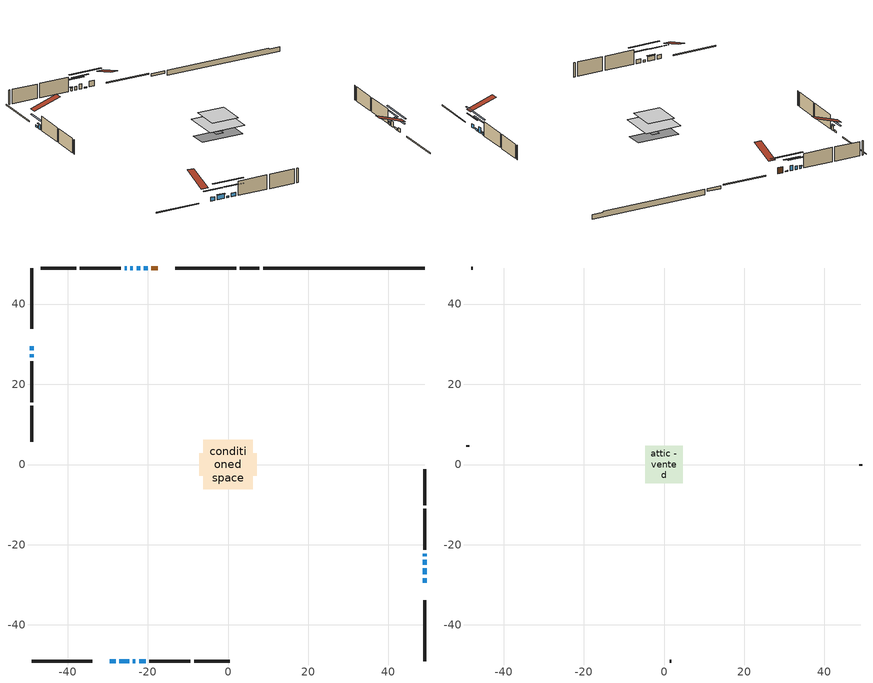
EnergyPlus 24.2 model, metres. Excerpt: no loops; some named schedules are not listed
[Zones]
conditioned space
 floor outside (Floor1 construction): -0.91,-0.91 -0.91,0.91 0.91,0.91 0.91,-0.91 z0.84
 floor adiabatic (Floor3 construction): -1.22,-1.22 -1.22,1.22 1.22,1.22 1.22,-1.22 z0.84
 floor adiabatic (AdiabaticFloorConstruction): -6.22,-6.22 -6.22,6.22 6.22,6.22 6.22,-6.22 z3.28
 floor foundation (Slab1 construction): -7.21,-2.85 -7.21,2.85 7.21,2.85 7.21,-2.85 z-0.99
 floor foundation (Slab2 construction): -1.22,-1.22 -1.22,1.22 1.22,1.22 1.22,-1.22 z-0.08
 wall outside (RimJoist1 construction): 2.02,48.99 -13.18,48.99 / -48.99,-48.99 -33.79,-48.99 / -48.99,48.99 -48.99,33.79 / 48.99,-48.99 48.99,-33.79 z0.84:1.14
 wall outside (AdiabaticWallConstruction 1): -17.45,48.99 -19.12,48.99 z0.84:2.87
 wall outside (AdiabaticWallConstruction): 48.99,-29.52 48.99,-28.35 z0.84:2.01; -29.52,-48.99 -27.99,-48.99 / -22.16,-48.99 -20.53,-48.99 z0.84:2.16; -27.06,-48.99 -24.62,-48.99 z0.84:2.36; 48.99,-27.42 48.99,-25.89 z0.84:1.4; -20.04,48.99 -21.01,48.99 z0.84:1.15; -23.7,-48.99 -23.08,-48.99 z0.84:1.45; 48.99,-24.96 48.99,-23.79 z0.84:2.72; 48.99,-22.87 48.99,-22.2 z0.84:1.66; -21.94,48.99 -22.78,48.99 z0.84:2.52; -48.99,29.52 -48.99,28.45 z0.84:1.5; -23.7,48.99 -24.32,48.99 z0.84:2.06; -25.24,48.99 -25.76,48.99 z0.84:1.76; -48.99,27.52 -48.99,26.7 z0.84:2.44
 wall outside (Wall1 construction): -26.68,48.99 -36.93,48.99 / -19.6,-48.99 -9.35,-48.99 / -48.99,25.78 -48.99,15.53 / 48.99,-21.28 48.99,-11.03 z0.84:5.72
 wall outside (Wall2 construction): -37.86,48.99 -46.74,48.99 / -8.42,-48.99 0.46,-48.99 / -48.99,14.6 -48.99,5.71 / 48.99,-10.1 48.99,-1.21 z0.84:5.72
 wall foundation (FoundationWall1 construction): 8.76,48.99,-0.99 8.76,48.99,0.84 44.97,48.99,0.84 44.97,48.99,0.46 48.99,48.99,0.46 48.99,48.99,-0.99
 wall foundation (FoundationWall2 construction): 7.83,48.99 2.95,48.99 z-0.08:0.83
 window (WindowConstruction): 48.99,-29.51 48.99,-28.35 z0.84:2.01
 window (WindowConstruction 9): -29.51,-48.99 -27.99,-48.99 z0.84:2.16
 window (WindowConstruction 10): -27.06,-48.99 -24.62,-48.99 z0.84:2.36
 window (WindowConstruction 11): 48.99,-27.42 48.99,-25.89 z0.84:1.4
 window (WindowConstruction 12): -20.04,48.99 -21.01,48.99 z0.84:1.14
 window (WindowConstruction 13): -23.69,-48.99 -23.08,-48.99 z0.84:1.45
 window (WindowConstruction 1): 48.99,-24.96 48.99,-23.8 z0.84:2.72
 window (WindowConstruction 2): 48.99,-22.87 48.99,-22.21 z0.84:1.65
 window (WindowConstruction 3): -21.94,48.99 -22.78,48.99 z0.84:2.52
 window (WindowConstruction 4): -48.99,29.51 -48.99,28.45 z0.84:1.5
 window (WindowConstruction 5): -23.71,48.99 -24.32,48.99 z0.84:2.06
 window (WindowConstruction 6): -25.24,48.99 -25.75,48.99 z0.84:1.75
 window (WindowConstruction 7): -48.99,27.52 -48.99,26.71 z0.84:2.44
 window (WindowConstruction 8): -22.16,-48.99 -20.53,-48.99 z0.84:2.16
 door (Door): -17.45,48.99 -19.11,48.99 z0.84:2.87
 ceiling adiabatic (AdiabaticFloorConstruction): 6.22,-6.22 6.22,6.22 -6.22,6.22 -6.22,-6.22 z3.28
attic - vented
 floor to conditioned space (Floor2 construction Reversed): -4.72,-4.72 -4.72,4.72 4.72,4.72 4.72,-4.72 z5.72
 wall outside (Wall5 construction): -47.67,48.99 -48.06,48.99 / 1.39,-48.99 1.78,-48.99 / -48.99,4.78 -48.99,4.39 / 48.99,-0.29 48.99,0.11 z0.84:5.72
 roof outside (Roof1 construction): -16.53,48.99,5.72 -16.53,39.81,8.78 -14.11,39.81,8.78 -14.11,48.99,5.72; -30.44,-48.99,5.72 -30.44,-39.81,8.78 -32.86,-39.81,8.78 -32.86,-48.99,5.72; -48.99,30.44,5.72 -39.81,30.44,8.78 -39.81,32.86,8.78 -48.99,32.86,5.72; 48.99,-30.44,5.72 39.81,-30.44,8.78 39.81,-32.86,8.78 48.99,-32.86,5.72
shading: 48.99,-25.71 48.99,-32.15 49.4,-32.15 49.4,-25.71 z4.65; -25.35,-48.99 -32.15,-48.99 -32.15,-49.4 -25.35,-49.4 z4.8; -24.42,-48.99 -27.26,-48.99 -27.26,-49.4 -24.42,-49.4 z2.57; 48.99,-20.66 48.99,-32.65 49.4,-32.65 49.4,-20.66 z6.63; -26.24,48.99 -14.81,48.99 -14.81,49.4 -26.24,49.4 z6.38; -17.85,-48.99 -28.92,-48.99 -28.92,-49.4 -17.85,-49.4 z6.68; 48.99,-21.16 48.99,-27.6 49.4,-27.6 49.4,-21.16 z5.36; 48.99,-22 48.99,-23.07 49.4,-23.07 49.4,-22 z1.85; -25.42,48.99 -19.3,48.99 -19.3,49.4 -25.42,49.4 z5.16; -48.99,25.81 -48.99,32.15 -49.4,32.15 -49.4,25.81 z4.14; -26.95,48.99 -21.07,48.99 -21.07,49.4 -26.95,49.4 z4.7; -25.95,48.99 -25.04,48.99 -25.04,49.4 -25.95,49.4 z1.96; -48.99,26.5 -48.99,27.72 -49.4,27.72 -49.4,26.5 z2.64; -17.89,-48.99 -24.79,-48.99 -24.79,-49.4 -17.89,-49.4 z4.8
[Building]
Building 1: Terrain=Suburbs
[Site:Location]
Ottawa Intl AP_ON: Latitude {deg}=45.32; Longitude {deg}=-75.67; Time Zone {hr}=-5; Elevation {m}=115; Keep Site Location Information=Yes
[Site:GroundTemperature:Shallow]
1.18808, -1.19398, -1.38475, -0.254337, 4.28362, 8.80044, 12.7163, 15.1969, 15.4076, 13.3901, 9.57408, 5.19582
[Site:WaterMainsTemperature]
Calculation Method=Schedule; Temperature Schedule=mains temperature schedule
[Material] Roughness=Rough; Thermal Absorptance=0.9
Name | Thickness {m} | Conductivity {W/m-K} | Density {kg/m3} | Specific Heat {J/kg-K} | Solar Absorptance | Visible Absorptance
asphalt or fiberglass shingles | 0.00635 | 0.162714 | 1121.4 | 1465.45 | 0.4 | 0.4
ceiling stud and cavity | 0.1397 | 0.117363 | 65.682 | 1177.47 | 0.7 | 0.7
concrete 4.0 in. | 0.1016 | 1.803125 | 2242.8 | 837.4 | 0.7 | 0.7
concrete 8.0 in. | 0.2032 | 1.803125 | 2242.8 | 837.4 | 0.7 | 0.7
door material | 0.04445 | 0.053851 | 512.64 | 1214.23 | 0.7 | 0.7
exterior vertical ins | 0.00198913 | 0.029427 | 32.04 | 1214.23 | 0.7 | 0.7
exterior vertical ins 1 | 0.0381886 | 0.029427 | 32.04 | 1214.23 | 0.7 | 0.7
floor covering | 0.0127 | 0.0433444 | 54.468 | 1339.84 | 0.6 | 0.6
floor covering 1 | 0.0127 | 9.015625 | 54.468 | 1339.84 | 0.6 | 0.6
floor rigid ins; wall rigid ins | 0.512978 | 0.029427 | 32.04 | 1214.23 | 0.7 | 0.7
floor stud and cavity | 0.1397 | 0.0997709 | 92.3553 | 1139.71 | 0.7 | 0.7
floor stud and cavity 1 | 0.0889 | 0.62952 | 50.32683 | 1063.81 | 0.7 | 0.7
floor stud and cavity 2 | 0.1397 | 1.75129 | 37.0049 | 1207.88 | 0.7 | 0.7
furniture material conditioned space 1 | 0.1524 | 0.115458 | 640.8 | 1214.23 | 0.6 | 0.6
gypsum board | 0.0127 | 0.160291 | 801 | 837.4 | 0.6 | 0.6
gypsum board 1 | 0.0127 | 0.160291 | 801 | 837.4 | 0.7 | 0.7
osb sheathing 0.5 in. | 0.0127 | 0.115458 | 512.64 | 1214.23 | 0.7 | 0.7
osb sheathing 0.75 in. | 0.01905 | 0.115458 | 512.64 | 1214.23 | 0.7 | 0.7
rim joist stud and cavity | 0.0508 | 0.177588 | 50.32683 | 1063.81 | 0.6 | 0.6
wall stud and cavity | 0.1397 | 0.114651 | 139.0536 | 1170.24 | 0.7 | 0.7
wall stud and cavity 1 | 0.1397 | 0.115318 | 139.0536 | 1170.24 | 0.7 | 0.7
wall stud and cavity 2 | 0.0889 | 6.9971 | 50.32683 | 1063.81 | 0.6 | 0.6
wall stud and cavity 3 | 0.0889 | 0.380278 | 52.3479 | 1209.89 | 0.7 | 0.7
wall stud and cavity 4 | 0.0889 | 0.391764 | 83.0341 | 1211.67 | 0.7 | 0.7
wood siding | 0.0254 | 0.102417 | 544.68 | 1172.36 | 0.4 | 0.4
wood siding 1 | 0.00254 | 0.102417 | 544.68 | 1172.36 | 0.4 | 0.4
wood siding 2; wood siding 3; wood siding 4 | 0.0254 | 0.102417 | 544.68 | 1172.36 | 0.7 | 0.7
[WindowMaterial:SimpleGlazingSystem]
Name | U-Factor {W/m2-K} | Solar Heat Gain Coefficient
WindowMaterial | 2.92474 | 0.66
WindowMaterial 1 | 2.906 | 0.68
WindowMaterial 10 | 2.91111 | 0.68
WindowMaterial 11 | 2.99458 | 0.59
WindowMaterial 12 | 3.063281 | 0.52
WindowMaterial 13 | 3.00026 | 0.58
WindowMaterial 2 | 2.97754 | 0.61
WindowMaterial 3 | 2.93098 | 0.66
WindowMaterial 4 | 2.96562 | 0.62
WindowMaterial 5 | 2.96789 | 0.62
WindowMaterial 6 | 2.99571 | 0.59
WindowMaterial 7 | 2.93382 | 0.65
WindowMaterial 8 | 2.941204 | 0.65
WindowMaterial 9 | 2.907136 | 0.68
[Construction]
AdiabaticFloorConstruction: floor stud and cavity 2, floor rigid ins, osb sheathing 0.75 in., floor covering
AdiabaticWallConstruction: wood siding 3, wall rigid ins, wall stud and cavity 3, gypsum board
AdiabaticWallConstruction 1: wood siding 4, wall rigid ins, wall stud and cavity 3, gypsum board
Door: door material
Floor1 construction: floor stud and cavity, osb sheathing 0.75 in., floor covering
Floor2 construction Reversed: gypsum board, ceiling stud and cavity
Floor3 construction: floor stud and cavity 1, floor covering 1
FoundationWall1 construction; FoundationWall2 construction: concrete 8.0 in., gypsum board 1
furniture construction conditioned space 1: furniture material conditioned space 1
PartitionWallConstruction: gypsum board, wall stud and cavity 4, gypsum board
RimJoist1 construction: wood siding 2, rim joist stud and cavity
Roof1 construction: asphalt or fiberglass shingles
Slab1 construction; Slab2 construction: concrete 4.0 in.
Wall1 construction: wood siding, osb sheathing 0.5 in., wall stud and cavity, gypsum board
Wall2 construction: wood siding, osb sheathing 0.5 in., wall stud and cavity 1, gypsum board
Wall5 construction: wood siding 1, wall stud and cavity 2
WindowConstruction: WindowMaterial
WindowConstruction 1: WindowMaterial 1
WindowConstruction 10: WindowMaterial 10
WindowConstruction 11: WindowMaterial 11
WindowConstruction 12: WindowMaterial 12
WindowConstruction 13: WindowMaterial 13
WindowConstruction 2: WindowMaterial 2
WindowConstruction 3: WindowMaterial 3
WindowConstruction 4: WindowMaterial 4
WindowConstruction 5: WindowMaterial 5
WindowConstruction 6: WindowMaterial 6
WindowConstruction 7: WindowMaterial 7
WindowConstruction 8: WindowMaterial 8
WindowConstruction 9: WindowMaterial 9
[Zone] Multiplier=1; Part of Total Floor Area=Yes
Name | Volume {m3}
attic - vented | 44.2074
conditioned space | 576.1
[Space]
Name | Zone | Volume {m3}
attic - vented 1 | attic - vented | 44.2074
conditioned space 1 | conditioned space | 576.1
[ZoneInfiltration:EffectiveLeakageArea]
infil attic - vented 1: Zone or Space=attic - vented 1; Schedule=Always On Discrete; Effective Air Leakage Area {cm2}=3744.84; Stack Coefficient=0.000552041; Wind Coefficient=1.58747e-05
[ZoneMixing]
whole house fan mix: Zone or Space=attic - vented; Schedule=Always On Continuous; Design Flow Rate Calculation Method=Flow/Zone; Design Flow Rate {m3/s}=0; Source Zone or Space=conditioned space
[SurfaceProperty:ExposedFoundationPerimeter] Exposed Perimeter Calculation Method=TotalExposedPerimeter
Name | Total Exposed Perimeter {m}
Slab1 | 40.234
Slab2 | 4.87701
[InternalMass] Zone or ZoneList=conditioned space; Space or SpaceList=conditioned space 1
Name | Construction | Surface Area {m2}
furniture mass conditioned space 1 | furniture construction conditioned space 1 | 100.943
partition wall mass | PartitionWallConstruction | 246.409
[Lights]
interior lighting: Zone or ZoneList or Space or SpaceList=conditioned space 1; Schedule=interior lighting schedule; Design Level Calculation Method=LightingLevel; Lighting Level {W}=343.2; Return Air Fraction=0; Fraction Radiant=0.6; Fraction Visible=0.2; Fraction Replaceable=1
[People]
occupants: Zone or ZoneList or Space or SpaceList=conditioned space 1; Number of People Schedule=occupants schedule; Number of People Calculation Method=People; Number of People=3; Fraction Radiant=0.314171; Sensible Heat Fraction=0.56303; Activity Level Schedule=occupants activity schedule; Carbon Dioxide Generation Rate {m3/s-W}=0; Enable ASHRAE 55 Comfort Warnings=No; Mean Radiant Temperature Calculation Type=EnclosureAveraged
[ElectricEquipment] Zone or ZoneList or Space or SpaceList=conditioned space 1; Design Level Calculation Method=EquipmentLevel
Name | Schedule | Design Level {W} | Fraction Latent | Fraction Radiant | Fraction Lost
clothes dryer | clothes dryer schedule | 140.772 | 0.015 | 0.081 | 0.85
clothes washer | clothes washer schedule | 32.1985 | 0.03 | 0.162 | 0.7
cooking range | cooking range schedule | 215.147 | 0.08 | 0.432 | 0.2
dishwasher | dishwasher schedule | 66.8632 | 0.3 | 0.18 | 0.4
fridge | fridge schedule | 72.9452 | 0 | 0.6 | 0
mech vent house fan | mech vent house fan schedule | 0.95 | 0 | 0 | 1
mech vent house fan cfis | mech vent house fan cfis schedule | 0 | 0 | 0 | 0
misc plug loads | misc plug loads schedule | 494.7 | 0.045 | 0.513 | 0.1
whole house fan | Always On Discrete | 0 | 0 | 0 | 1
[OtherEquipment] Zone or ZoneList or Space or SpaceList=conditioned space 1; Design Level Calculation Method=EquipmentLevel
Name | Fuel Type | Schedule | Design Level {W} | Fraction Latent | Fraction Radiant | Fraction Lost
clothes dryer 1 | Electricity | clothes dryer schedule | 0 | 0.015 | 0.081 | 0.85
cooking range 1 | Electricity | cooking range schedule | 0 | 0.08 | 0.432 | 0.2
general water use latent | None | general water use schedule | 62.594 | 1 | 0 | 0
general water use sensible | None | general water use schedule | -61.6891 | 0 | 0.6 | 0
mech vent house fan latent load | None | Always On Discrete | 0 | 1 | 0 | 0
mech vent house fan sensible load | None | Always On Discrete | 0 | 0 | 0 | 0
water heater energy adjustment1 | NaturalGas | Always On Discrete | 0.01 | 0 | 0 | 1
[ZoneInfiltration:DesignFlowRate] Zone or ZoneList or Space or SpaceList=conditioned space 1; Schedule=Always On Discrete; Design Flow Rate Calculation Method=Flow/Zone; Design Flow Rate {m3/s}=0
infil flow; natural vent flow; whole house fan flow
[Foundation:Kiva] Initial Indoor Air Temperature {C}=18; Wall Depth Below Slab {m}=0.2032; Custom Block X Position 1 {m}=0.2159; Custom Block Z Position 1 {m}=0
Name | Wall Height Above Grade {m} | Custom Block Material Name 1 | Custom Block Depth 1 {m}
Foundation Kiva 1 | 0.839998 | exterior vertical ins | 1.82999
Foundation Kiva 2 | 0.830001 | exterior vertical ins 1 | 0.910011
[Foundation:Kiva:Settings]
Soil Conductivity {W/m-K}=0.849921; Soil Density {kg/m3}=1842.3; Soil Specific Heat {J/kg-K}=418.7; Ground Solar Absorptivity=0.9; Ground Thermal Absorptivity=0.9; Ground Surface Roughness {m}=0.03; Far-Field Width {m}=40; Deep-Ground Boundary Condition=ZeroFlux; Deep-Ground Depth {m}=40; Minimum Cell Dimension {m}=0.2; Maximum Cell Growth Coefficient=3; Simulation Timestep=Timestep
[Exterior:Lights]
exterior lighting: Schedule=exterior lighting schedule; Design Level {W}=75.6
[Schedule:Constant]
Name | Hourly Value
Always On Continuous; mech vent house fan schedule; mech vent house fan cfis schedule; Always On Discrete | 1
occupants activity schedule | 117.228
fridge schedule | 0
[Schedule:Week:Daily]
interior lighting schedule Week Rule - Jan1-Jan27: interior lighting schedule day, interior lighting schedule day, interior lighting schedule day, interior lighting schedule day, interior lighting schedule day, interior lighting schedule day, interior lighting schedule day, interior lighting schedule default day, interior lighting schedule default day, interior lighting schedule default day, interior lighting schedule default day, interior lighting schedule default day
interior lighting schedule Week Rule - Jan28-Feb3: interior lighting schedule day, interior lighting schedule day, interior lighting schedule day, interior lighting schedule day, interior lighting schedule day 1, interior lighting schedule day 1, interior lighting schedule day 1, interior lighting schedule default day, interior lighting schedule default day, interior lighting schedule default day, interior lighting schedule default day, interior lighting schedule default day
interior lighting schedule Week Rule - Feb4-Feb24: interior lighting schedule day 1, interior lighting schedule day 1, interior lighting schedule day 1, interior lighting schedule day 1, interior lighting schedule day 1, interior lighting schedule day 1, interior lighting schedule day 1, interior lighting schedule default day, interior lighting schedule default day, interior lighting schedule default day, interior lighting schedule default day, interior lighting schedule default day
interior lighting schedule Week Rule - Feb25-Mar3: interior lighting schedule day 1, interior lighting schedule day 1, interior lighting schedule day 1, interior lighting schedule day 1, interior lighting schedule day 2, interior lighting schedule day 2, interior lighting schedule day 2, interior lighting schedule default day, interior lighting schedule default day, interior lighting schedule default day, interior lighting schedule default day, interior lighting schedule default day
interior lighting schedule Week Rule - Mar4-Mar31: interior lighting schedule day 2, interior lighting schedule day 2, interior lighting schedule day 2, interior lighting schedule day 2, interior lighting schedule day 2, interior lighting schedule day 2, interior lighting schedule day 2, interior lighting schedule default day, interior lighting schedule default day, interior lighting schedule default day, interior lighting schedule default day, interior lighting schedule default day
interior lighting schedule Week Rule - Apr1-Apr28: interior lighting schedule day 3, interior lighting schedule day 3, interior lighting schedule day 3, interior lighting schedule day 3, interior lighting schedule day 3, interior lighting schedule day 3, interior lighting schedule day 3, interior lighting schedule default day, interior lighting schedule default day, interior lighting schedule default day, interior lighting schedule default day, interior lighting schedule default day
interior lighting schedule Week Rule - Apr29-May5: interior lighting schedule day 3, interior lighting schedule day 3, interior lighting schedule day 4, interior lighting schedule day 4, interior lighting schedule day 4, interior lighting schedule day 4, interior lighting schedule day 4, interior lighting schedule default day, interior lighting schedule default day, interior lighting schedule default day, interior lighting schedule default day, interior lighting schedule default day
interior lighting schedule Week Rule - May6-May26: interior lighting schedule day 4, interior lighting schedule day 4, interior lighting schedule day 4, interior lighting schedule day 4, interior lighting schedule day 4, interior lighting schedule day 4, interior lighting schedule day 4, interior lighting schedule default day, interior lighting schedule default day, interior lighting schedule default day, interior lighting schedule default day, interior lighting schedule default day
interior lighting schedule Week Rule - May27-Jun2: interior lighting schedule day 4, interior lighting schedule day 4, interior lighting schedule day 4, interior lighting schedule day 4, interior lighting schedule day 4, interior lighting schedule day 5, interior lighting schedule day 5, interior lighting schedule default day, interior lighting schedule default day, interior lighting schedule default day, interior lighting schedule default day, interior lighting schedule default day
interior lighting schedule Week Rule - Jun3-Jun30: interior lighting schedule day 5, interior lighting schedule day 5, interior lighting schedule day 5, interior lighting schedule day 5, interior lighting schedule day 5, interior lighting schedule day 5, interior lighting schedule day 5, interior lighting schedule default day, interior lighting schedule default day, interior lighting schedule default day, interior lighting schedule default day, interior lighting schedule default day
interior lighting schedule Week Rule - Jul1-Jul28: interior lighting schedule day 6, interior lighting schedule day 6, interior lighting schedule day 6, interior lighting schedule day 6, interior lighting schedule day 6, interior lighting schedule day 6, interior lighting schedule day 6, interior lighting schedule default day, interior lighting schedule default day, interior lighting schedule default day, interior lighting schedule default day, interior lighting schedule default day
interior lighting schedule Week Rule - Jul29-Aug4: interior lighting schedule day 6, interior lighting schedule day 6, interior lighting schedule day 6, interior lighting schedule day 7, interior lighting schedule day 7, interior lighting schedule day 7, interior lighting schedule day 7, interior lighting schedule default day, interior lighting schedule default day, interior lighting schedule default day, interior lighting schedule default day, interior lighting schedule default day
interior lighting schedule Week Rule - Aug5-Aug25: interior lighting schedule day 7, interior lighting schedule day 7, interior lighting schedule day 7, interior lighting schedule day 7, interior lighting schedule day 7, interior lighting schedule day 7, interior lighting schedule day 7, interior lighting schedule default day, interior lighting schedule default day, interior lighting schedule default day, interior lighting schedule default day, interior lighting schedule default day
interior lighting schedule Week Rule - Aug26-Sep1: interior lighting schedule day 7, interior lighting schedule day 7, interior lighting schedule day 7, interior lighting schedule day 7, interior lighting schedule day 7, interior lighting schedule day 7, interior lighting schedule day 8, interior lighting schedule default day, interior lighting schedule default day, interior lighting schedule default day, interior lighting schedule default day, interior lighting schedule default day
interior lighting schedule Week Rule - Sep2-Sep29: interior lighting schedule day 8, interior lighting schedule day 8, interior lighting schedule day 8, interior lighting schedule day 8, interior lighting schedule day 8, interior lighting schedule day 8, interior lighting schedule day 8, interior lighting schedule default day, interior lighting schedule default day, interior lighting schedule default day, interior lighting schedule default day, interior lighting schedule default day
interior lighting schedule Week Rule - Sep30-Oct6: interior lighting schedule day 8, interior lighting schedule day 9, interior lighting schedule day 9, interior lighting schedule day 9, interior lighting schedule day 9, interior lighting schedule day 9, interior lighting schedule day 9, interior lighting schedule default day, interior lighting schedule default day, interior lighting schedule default day, interior lighting schedule default day, interior lighting schedule default day
interior lighting schedule Week Rule - Oct7-Oct27: interior lighting schedule day 9, interior lighting schedule day 9, interior lighting schedule day 9, interior lighting schedule day 9, interior lighting schedule day 9, interior lighting schedule day 9, interior lighting schedule day 9, interior lighting schedule default day, interior lighting schedule default day, interior lighting schedule default day, interior lighting schedule default day, interior lighting schedule default day
interior lighting schedule Week Rule - Oct28-Nov3: interior lighting schedule day 9, interior lighting schedule day 9, interior lighting schedule day 9, interior lighting schedule day 9, interior lighting schedule day 10, interior lighting schedule day 10, interior lighting schedule day 10, interior lighting schedule default day, interior lighting schedule default day, interior lighting schedule default day, interior lighting schedule default day, interior lighting schedule default day
interior lighting schedule Week Rule - Nov4-Nov24: interior lighting schedule day 10, interior lighting schedule day 10, interior lighting schedule day 10, interior lighting schedule day 10, interior lighting schedule day 10, interior lighting schedule day 10, interior lighting schedule day 10, interior lighting schedule default day, interior lighting schedule default day, interior lighting schedule default day, interior lighting schedule default day, interior lighting schedule default day
interior lighting schedule Week Rule - Nov25-Dec1: interior lighting schedule day 10, interior lighting schedule day 10, interior lighting schedule day 10, interior lighting schedule day 10, interior lighting schedule day 10, interior lighting schedule day 10, interior lighting schedule day 11, interior lighting schedule default day, interior lighting schedule default day, interior lighting schedule default day, interior lighting schedule default day, interior lighting schedule default day
interior lighting schedule Week Rule - Dec2-Dec31: interior lighting schedule day 11, interior lighting schedule day 11, interior lighting schedule day 11, interior lighting schedule day 11, interior lighting schedule day 11, interior lighting schedule day 11, interior lighting schedule day 11, interior lighting schedule default day, interior lighting schedule default day, interior lighting schedule default day, interior lighting schedule default day, interior lighting schedule default day
occupants schedule Week Rule - Jan1-Dec31: occupants schedule day, occupants schedule day, occupants schedule day, occupants schedule day, occupants schedule day, occupants schedule day, occupants schedule day, occupants schedule default day, occupants schedule default day, occupants schedule default day, occupants schedule default day, occupants schedule default day
clothes dryer schedule Week Rule - Jan1-Dec31: clothes dryer schedule day, clothes dryer schedule day, clothes dryer schedule day, clothes dryer schedule day, clothes dryer schedule day, clothes dryer schedule day, clothes dryer schedule day, clothes dryer schedule default day, clothes dryer schedule default day, clothes dryer schedule default day, clothes dryer schedule default day, clothes dryer schedule default day
clothes washer schedule Week Rule - Jan1-Dec31: clothes washer schedule day, clothes washer schedule day, clothes washer schedule day, clothes washer schedule day, clothes washer schedule day, clothes washer schedule day, clothes washer schedule day, clothes washer schedule default day, clothes washer schedule default day, clothes washer schedule default day, clothes washer schedule default day, clothes washer schedule default day
cooking range schedule Week Rule - Jan1-Dec31: cooking range schedule day, cooking range schedule day, cooking range schedule day, cooking range schedule day, cooking range schedule day, cooking range schedule day, cooking range schedule day, cooking range schedule default day, cooking range schedule default day, cooking range schedule default day, cooking range schedule default day, cooking range schedule default day
dishwasher schedule Week Rule - Jan1-Dec31: dishwasher schedule day, dishwasher schedule day, dishwasher schedule day, dishwasher schedule day, dishwasher schedule day, dishwasher schedule day, dishwasher schedule day, dishwasher schedule default day, dishwasher schedule default day, dishwasher schedule default day, dishwasher schedule default day, dishwasher schedule default day
misc plug loads schedule Week Rule - Jan1-Dec31: misc plug loads schedule day, misc plug loads schedule day, misc plug loads schedule day, misc plug loads schedule day, misc plug loads schedule day, misc plug loads schedule day, misc plug loads schedule day, misc plug loads schedule default day, misc plug loads schedule default day, misc plug loads schedule default day, misc plug loads schedule default day, misc plug loads schedule default day
general water use schedule Week Rule - Jan1-Dec31: general water use schedule day, general water use schedule day, general water use schedule day, general water use schedule day, general water use schedule day, general water use schedule day, general water use schedule day, general water use schedule default day, general water use schedule default day, general water use schedule default day, general water use schedule default day, general water use schedule default day
exterior lighting schedule Week Rule - Jan1-Jan27: exterior lighting schedule day, exterior lighting schedule day, exterior lighting schedule day, exterior lighting schedule day, exterior lighting schedule day, exterior lighting schedule day, exterior lighting schedule day, exterior lighting schedule default day, exterior lighting schedule default day, exterior lighting schedule default day, exterior lighting schedule default day, exterior lighting schedule default day
exterior lighting schedule Week Rule - Jan28-Feb3: exterior lighting schedule day, exterior lighting schedule day, exterior lighting schedule day, exterior lighting schedule day, exterior lighting schedule day 1, exterior lighting schedule day 1, exterior lighting schedule day 1, exterior lighting schedule default day, exterior lighting schedule default day, exterior lighting schedule default day, exterior lighting schedule default day, exterior lighting schedule default day
exterior lighting schedule Week Rule - Feb4-Feb24: exterior lighting schedule day 1, exterior lighting schedule day 1, exterior lighting schedule day 1, exterior lighting schedule day 1, exterior lighting schedule day 1, exterior lighting schedule day 1, exterior lighting schedule day 1, exterior lighting schedule default day, exterior lighting schedule default day, exterior lighting schedule default day, exterior lighting schedule default day, exterior lighting schedule default day
exterior lighting schedule Week Rule - Feb25-Mar3: exterior lighting schedule day 1, exterior lighting schedule day 1, exterior lighting schedule day 1, exterior lighting schedule day 1, exterior lighting schedule day 2, exterior lighting schedule day 2, exterior lighting schedule day 2, exterior lighting schedule default day, exterior lighting schedule default day, exterior lighting schedule default day, exterior lighting schedule default day, exterior lighting schedule default day
exterior lighting schedule Week Rule - Mar4-Mar31: exterior lighting schedule day 2, exterior lighting schedule day 2, exterior lighting schedule day 2, exterior lighting schedule day 2, exterior lighting schedule day 2, exterior lighting schedule day 2, exterior lighting schedule day 2, exterior lighting schedule default day, exterior lighting schedule default day, exterior lighting schedule default day, exterior lighting schedule default day, exterior lighting schedule default day
exterior lighting schedule Week Rule - Apr1-Apr28: exterior lighting schedule day 3, exterior lighting schedule day 3, exterior lighting schedule day 3, exterior lighting schedule day 3, exterior lighting schedule day 3, exterior lighting schedule day 3, exterior lighting schedule day 3, exterior lighting schedule default day, exterior lighting schedule default day, exterior lighting schedule default day, exterior lighting schedule default day, exterior lighting schedule default day
exterior lighting schedule Week Rule - Apr29-May5: exterior lighting schedule day 3, exterior lighting schedule day 3, exterior lighting schedule day 4, exterior lighting schedule day 4, exterior lighting schedule day 4, exterior lighting schedule day 4, exterior lighting schedule day 4, exterior lighting schedule default day, exterior lighting schedule default day, exterior lighting schedule default day, exterior lighting schedule default day, exterior lighting schedule default day
exterior lighting schedule Week Rule - May6-May26: exterior lighting schedule day 4, exterior lighting schedule day 4, exterior lighting schedule day 4, exterior lighting schedule day 4, exterior lighting schedule day 4, exterior lighting schedule day 4, exterior lighting schedule day 4, exterior lighting schedule default day, exterior lighting schedule default day, exterior lighting schedule default day, exterior lighting schedule default day, exterior lighting schedule default day
exterior lighting schedule Week Rule - May27-Jun2: exterior lighting schedule day 4, exterior lighting schedule day 4, exterior lighting schedule day 4, exterior lighting schedule day 4, exterior lighting schedule day 4, exterior lighting schedule day 5, exterior lighting schedule day 5, exterior lighting schedule default day, exterior lighting schedule default day, exterior lighting schedule default day, exterior lighting schedule default day, exterior lighting schedule default day
exterior lighting schedule Week Rule - Jun3-Jun30: exterior lighting schedule day 5, exterior lighting schedule day 5, exterior lighting schedule day 5, exterior lighting schedule day 5, exterior lighting schedule day 5, exterior lighting schedule day 5, exterior lighting schedule day 5, exterior lighting schedule default day, exterior lighting schedule default day, exterior lighting schedule default day, exterior lighting schedule default day, exterior lighting schedule default day
exterior lighting schedule Week Rule - Jul1-Jul28: exterior lighting schedule day 6, exterior lighting schedule day 6, exterior lighting schedule day 6, exterior lighting schedule day 6, exterior lighting schedule day 6, exterior lighting schedule day 6, exterior lighting schedule day 6, exterior lighting schedule default day, exterior lighting schedule default day, exterior lighting schedule default day, exterior lighting schedule default day, exterior lighting schedule default day
exterior lighting schedule Week Rule - Jul29-Aug4: exterior lighting schedule day 6, exterior lighting schedule day 6, exterior lighting schedule day 6, exterior lighting schedule day 7, exterior lighting schedule day 7, exterior lighting schedule day 7, exterior lighting schedule day 7, exterior lighting schedule default day, exterior lighting schedule default day, exterior lighting schedule default day, exterior lighting schedule default day, exterior lighting schedule default day
exterior lighting schedule Week Rule - Aug5-Aug25: exterior lighting schedule day 7, exterior lighting schedule day 7, exterior lighting schedule day 7, exterior lighting schedule day 7, exterior lighting schedule day 7, exterior lighting schedule day 7, exterior lighting schedule day 7, exterior lighting schedule default day, exterior lighting schedule default day, exterior lighting schedule default day, exterior lighting schedule default day, exterior lighting schedule default day
exterior lighting schedule Week Rule - Aug26-Sep1: exterior lighting schedule day 7, exterior lighting schedule day 7, exterior lighting schedule day 7, exterior lighting schedule day 7, exterior lighting schedule day 7, exterior lighting schedule day 7, exterior lighting schedule day 8, exterior lighting schedule default day, exterior lighting schedule default day, exterior lighting schedule default day, exterior lighting schedule default day, exterior lighting schedule default day
exterior lighting schedule Week Rule - Sep2-Sep29: exterior lighting schedule day 8, exterior lighting schedule day 8, exterior lighting schedule day 8, exterior lighting schedule day 8, exterior lighting schedule day 8, exterior lighting schedule day 8, exterior lighting schedule day 8, exterior lighting schedule default day, exterior lighting schedule default day, exterior lighting schedule default day, exterior lighting schedule default day, exterior lighting schedule default day
exterior lighting schedule Week Rule - Sep30-Oct6: exterior lighting schedule day 8, exterior lighting schedule day 9, exterior lighting schedule day 9, exterior lighting schedule day 9, exterior lighting schedule day 9, exterior lighting schedule day 9, exterior lighting schedule day 9, exterior lighting schedule default day, exterior lighting schedule default day, exterior lighting schedule default day, exterior lighting schedule default day, exterior lighting schedule default day
[Schedule:Year]
interior lighting schedule: interior lighting schedule Week Rule - Jan1-Jan27, 1, 1, 1, 27, interior lighting schedule Week Rule - Jan28-Feb3, 1, 28, 2, 3, interior lighting schedule Week Rule - Feb4-Feb24, 2, 4, 2, 24, interior lighting schedule Week Rule - Feb25-Mar3, 2, 25, 3, 3, interior lighting schedule Week Rule - Mar4-Mar31, 3, 4, 3, 31, interior lighting schedule Week Rule - Apr1-Apr28, 4, 1, 4, 28, interior lighting schedule Week Rule - Apr29-May5, 4, 29, 5, 5, interior lighting schedule Week Rule - May6-May26, 5, 6, 5, 26, interior lighting schedule Week Rule - May27-Jun2, 5, 27, 6, 2, interior lighting schedule Week Rule - Jun3-Jun30, 6, 3, 6, 30, interior lighting schedule Week Rule - Jul1-Jul28, 7, 1, 7, 28, interior lighting schedule Week Rule - Jul29-Aug4, 7, 29, 8, 4, interior lighting schedule Week Rule - Aug5-Aug25, 8, 5, 8, 25, interior lighting schedule Week Rule - Aug26-Sep1, 8, 26, 9, 1, interior lighting schedule Week Rule - Sep2-Sep29, 9, 2, 9, 29, interior lighting schedule Week Rule - Sep30-Oct6, 9, 30, 10, 6, interior lighting schedule Week Rule - Oct7-Oct27, 10, 7, 10, 27, interior lighting schedule Week Rule - Oct28-Nov3, 10, 28, 11, 3, interior lighting schedule Week Rule - Nov4-Nov24, 11, 4, 11, 24, interior lighting schedule Week Rule - Nov25-Dec1, 11, 25, 12, 1, interior lighting schedule Week Rule - Dec2-Dec31, 12, 2, 12, 31
occupants schedule: occupants schedule Week Rule - Jan1-Dec31, 1, 1, 12, 31
clothes dryer schedule: clothes dryer schedule Week Rule - Jan1-Dec31, 1, 1, 12, 31
clothes washer schedule: clothes washer schedule Week Rule - Jan1-Dec31, 1, 1, 12, 31
cooking range schedule: cooking range schedule Week Rule - Jan1-Dec31, 1, 1, 12, 31
dishwasher schedule: dishwasher schedule Week Rule - Jan1-Dec31, 1, 1, 12, 31
misc plug loads schedule: misc plug loads schedule Week Rule - Jan1-Dec31, 1, 1, 12, 31
general water use schedule: general water use schedule Week Rule - Jan1-Dec31, 1, 1, 12, 31
exterior lighting schedule: exterior lighting schedule Week Rule - Jan1-Jan27, 1, 1, 1, 27, exterior lighting schedule Week Rule - Jan28-Feb3, 1, 28, 2, 3, exterior lighting schedule Week Rule - Feb4-Feb24, 2, 4, 2, 24, exterior lighting schedule Week Rule - Feb25-Mar3, 2, 25, 3, 3, exterior lighting schedule Week Rule - Mar4-Mar31, 3, 4, 3, 31, exterior lighting schedule Week Rule - Apr1-Apr28, 4, 1, 4, 28, exterior lighting schedule Week Rule - Apr29-May5, 4, 29, 5, 5, exterior lighting schedule Week Rule - May6-May26, 5, 6, 5, 26, exterior lighting schedule Week Rule - May27-Jun2, 5, 27, 6, 2, exterior lighting schedule Week Rule - Jun3-Jun30, 6, 3, 6, 30, exterior lighting schedule Week Rule - Jul1-Jul28, 7, 1, 7, 28, exterior lighting schedule Week Rule - Jul29-Aug4, 7, 29, 8, 4, exterior lighting schedule Week Rule - Aug5-Aug25, 8, 5, 8, 25, exterior lighting schedule Week Rule - Aug26-Sep1, 8, 26, 9, 1, exterior lighting schedule Week Rule - Sep2-Sep29, 9, 2, 9, 29, exterior lighting schedule Week Rule - Sep30-Oct6, 9, 30, 10, 6, exterior lighting schedule Week Rule - Oct7-Oct27, 10, 7, 10, 27, exterior lighting schedule Week Rule - Oct28-Nov3, 10, 28, 11, 3, exterior lighting schedule Week Rule - Nov4-Nov24, 11, 4, 11, 24, exterior lighting schedule Week Rule - Nov25-Dec1, 11, 25, 12, 1, exterior lighting schedule Week Rule - Dec2-Dec31, 12, 2, 12, 31
[Schedule:Compact]
mains temperature schedule: Through: 01/01, For: AllDays, Until: 24:00, 5.98056, Through: 01/02, For: AllDays, Until: 24:00, 5.90111, Through: 01/03, For: AllDays, Until: 24:00, 5.82222, Through: 01/04, For: AllDays, Until: 24:00, 5.74556, Through: 01/05, For: AllDays, Until: 24:00, 5.66944, Through: 01/06, For: AllDays, Until: 24:00, 5.595, Through: 01/07, For: AllDays, Until: 24:00, 5.52222, Through: 01/08, For: AllDays, Until: 24:00, 5.45, Through: 01/09, For: AllDays, Until: 24:00, 5.38, Through: 01/10, For: AllDays, Until: 24:00, 5.31111, Through: 01/11, For: AllDays, Until: 24:00, 5.24333, Through: 01/12, For: AllDays, Until: 24:00, 5.17778, Through: 01/13, For: AllDays, Until: 24:00, 5.11333, Through: 01/14, For: AllDays, Until: 24:00, 5.05, Through: 01/15, For: AllDays, Until: 24:00, 4.98833, Through: 01/16, For: AllDays, Until: 24:00, 4.92889, Through: 01/17, For: AllDays, Until: 24:00, 4.87, Through: 01/18, For: AllDays, Until: 24:00, 4.81333, Through: 01/19, For: AllDays, Until: 24:00, 4.75833, Through: 01/20, For: AllDays, Until: 24:00, 4.70444, Through: 01/21, For: AllDays, Until: 24:00, 4.65278, Through: 01/22, For: AllDays, Until: 24:00, 4.60222, Through: 01/23, For: AllDays, Until: 24:00, 4.55333, Through: 01/24, For: AllDays, Until: 24:00, 4.50667, Through: 01/25, For: AllDays, Until: 24:00, 4.46111, Through: 01/26, For: AllDays, Until: 24:00, 4.41722, Through: 01/27, For: AllDays, Until: 24:00, 4.37556, Through: 01/28, For: AllDays, Until: 24:00, 4.335, Through: 01/29, For: AllDays, Until: 24:00, 4.29667, Through: 01/30, For: AllDays, Until: 24:00, 4.26, Through: 01/31, For: AllDays, Until: 24:00, 4.225, Through: 02/01, For: AllDays, Until: 24:00, 4.19167, Through: 02/02, For: AllDays, Until: 24:00, 4.16, Through: 02/03, For: AllDays, Until: 24:00, 4.13056, Through: 02/04, For: AllDays, Until: 24:00, 4.10278, Through: 02/05, For: AllDays, Until: 24:00, 4.07667, Through: 02/06, For: AllDays, Until: 24:00, 4.05222, Through: 02/07, For: AllDays, Until: 24:00, 4.03, Through: 02/08, For: AllDays, Until: 24:00, 4.00889, Through: 02/09, For: AllDays, Until: 24:00, 3.99056, Through: 02/10, For: AllDays, Until: 24:00, 3.97333, Through: 02/11, For: AllDays, Until: 24:00, 3.95833, Through: 02/12, For: AllDays, Until: 24:00, 3.945, Through: 02/13, For: AllDays, Until: 24:00, 3.93333, Through: 02/14, For: AllDays, Until: 24:00, 3.92389, Through: 02/15, For: AllDays, Until: 24:00, 3.91611, Through: 02/16, For: AllDays, Until: 24:00, 3.91, Through: 02/17, For: AllDays, Until: 24:00, 3.90611, Through: 02/18, For: AllDays, Until: 24:00, 3.90389, Through: 02/19, For: AllDays, Until: 24:00, 3.90389, Through: 02/20, For: AllDays, Until: 24:00, 3.905, Through: 02/21, For: AllDays, Until: 24:00, 3.90889, Through: 02/22, For: AllDays, Until: 24:00, 3.91389, Through: 02/23, For: AllDays, Until: 24:00, 3.92111, Through: 02/24, For: AllDays, Until: 24:00, 3.93, Through: 02/25, For: AllDays, Until: 24:00, 3.94056, Through: 02/26, For: AllDays, Until: 24:00, 3.95333, Through: 02/27, For: AllDays, Until: 24:00, 3.96778, Through: 02/28, For: AllDays, Until: 24:00, 3.98444, Through: 03/01, For: AllDays, Until: 24:00, 4.00278, Through: 03/02, For: AllDays, Until: 24:00, 4.02278, Through: 03/03, For: AllDays, Until: 24:00, 4.04444, Through: 03/04, For: AllDays, Until: 24:00, 4.06833, Through: 03/05, For: AllDays, Until: 24:00, 4.09389, Through: 03/06, For: AllDays, Until: 24:00, 4.12111, Through: 03/07, For: AllDays, Until: 24:00, 4.15, Through: 03/08, For: AllDays, Until: 24:00, 4.18111, Through: 03/09, For: AllDays, Until: 24:00, 4.21333, Through: 03/10, For: AllDays, Until: 24:00, 4.24778, Through: 03/11, For: AllDays, Until: 24:00, 4.28389, Through: 03/12, For: AllDays, Until: 24:00, 4.32222, Through: 03/13, For: AllDays, Until: 24:00, 4.36167, Through: 03/14, For: AllDays, Until: 24:00, 4.40333, Through: 03/15, For: AllDays, Until: 24:00, 4.44611, Through: 03/16, For: AllDays, Until: 24:00, 4.49111, Through: 03/17, For: AllDays, Until: 24:00, 4.53722, Through: 03/18, For: AllDays, Until: 24:00, 4.58556, Through: 03/19, For: AllDays, Until: 24:00, 4.63556, Through: 03/20, For: AllDays, Until: 24:00, 4.68667, Through: 03/21, For: AllDays, Until: 24:00, 4.74, Through: 03/22, For: AllDays, Until: 24:00, 4.79444, Through: 03/23, For: AllDays, Until: 24:00, 4.85111, Through: 03/24, For: AllDays, Until: 24:00, 4.90889, Through: 03/25, For: AllDays, Until: 24:00, 4.96833, Through: 03/26, For: AllDays, Until: 24:00, 5.02944, Through: 03/27, For: AllDays, Until: 24:00, 5.09167, Through: 03/28, For: AllDays, Until: 24:00, 5.15556, Through: 03/29, For: AllDays, Until: 24:00, 5.22111, Through: 03/30, For: AllDays, Until: 24:00, 5.28833, Through: 03/31, For: AllDays, Until: 24:00, 5.35667, Through: 04/01, For: AllDays, Until: 24:00, 5.42667, Through: 04/02, For: AllDays, Until: 24:00, 5.49778, Through: 04/03, For: AllDays, Until: 24:00, 5.57056, Through: 04/04, For: AllDays, Until: 24:00, 5.64444, Through: 04/05, For: AllDays, Until: 24:00, 5.71944, Through: 04/06, For: AllDays, Until: 24:00, 5.79611, Through: 04/07, For: AllDays, Until: 24:00, 5.87444, Through: 04/08, For: AllDays, Until: 24:00, 5.95389, Through: 04/09, For: AllDays, Until: 24:00, 6.03389, Through: 04/10, For: AllDays, Until: 24:00, 6.11611, Through: 04/11, For: AllDays, Until: 24:00, 6.19889, Through: 04/12, For: AllDays, Until: 24:00, 6.28278, Through: 04/13, For: AllDays, Until: 24:00, 6.36833, Through: 04/14, For: AllDays, Until: 24:00, 6.45444, Through: 04/15, For: AllDays, Until: 24:00, 6.54222, Through: 04/16, For: AllDays, Until: 24:00, 6.63056, Through: 04/17, For: AllDays, Until: 24:00, 6.72056, Through: 04/18, For: AllDays, Until: 24:00, 6.81111, Through: 04/19, For: AllDays, Until: 24:00, 6.90278, Through: 04/20, For: AllDays, Until: 24:00, 6.99556, Through: 04/21, For: AllDays, Until: 24:00, 7.08889, Through: 04/22, For: AllDays, Until: 24:00, 7.18333, Through: 04/23, For: AllDays, Until: 24:00, 7.27889, Through: 04/24, For: AllDays, Until: 24:00, 7.375, Through: 04/25, For: AllDays, Until: 24:00, 7.47222, Through: 04/26, For: AllDays, Until: 24:00, 7.57, Through: 04/27, For: AllDays, Until: 24:00, 7.66889, Through: 04/28, For: AllDays, Until: 24:00, 7.76833, Through: 04/29, For: AllDays, Until: 24:00, 7.86833, Through: 04/30, For: AllDays, Until: 24:00, 7.96889, Through: 05/01, For: AllDays, Until: 24:00, 8.07056, Through: 05/02, For: AllDays, Until: 24:00, 8.17278, Through: 05/03, For: AllDays, Until: 24:00, 8.275, Through: 05/04, For: AllDays, Until: 24:00, 8.37833, Through: 05/05, For: AllDays, Until: 24:00, 8.48222, Through: 05/06, For: AllDays, Until: 24:00, 8.58667, Through: 05/07, For: AllDays, Until: 24:00, 8.69111, Through: 05/08, For: AllDays, Until: 24:00, 8.79667, Through: 05/09, For: AllDays, Until: 24:00, 8.90222, Through: 05/10, For: AllDays, Until: 24:00, 9.00833, Through: 05/11, For: AllDays, Until: 24:00, 9.11444, Through: 05/12, For: AllDays, Until: 24:00, 9.22111, Through: 05/13, For: AllDays, Until: 24:00, 9.32778, Through: 05/14, For: AllDays, Until: 24:00, 9.435, Through: 05/15, For: AllDays, Until: 24:00, 9.54278, Through: 05/16, For: AllDays, Until: 24:00, 9.65, Through: 05/17, For: AllDays, Until: 24:00, 9.75778, Through: 05/18, For: AllDays, Until: 24:00, 9.86611, Through: 05/19, For: AllDays, Until: 24:00, 9.97389, Through: 05/20, For: AllDays, Until: 24:00, 10.0822, Through: 05/21, For: AllDays, Until: 24:00, 10.19, Through: 05/22, For: AllDays, Until: 24:00, 10.2983, Through: 05/23, For: AllDays, Until: 24:00, 10.4061, Through: 05/24, For: AllDays, Until: 24:00, 10.5139, Through: 05/25, For: AllDays, Until: 24:00, 10.6222, Through: 05/26, For: AllDays, Until: 24:00, 10.73, Through: 05/27, For: AllDays, Until: 24:00, 10.8372, Through: 05/28, For: AllDays, Until: 24:00, 10.945, Through: 05/29, For: AllDays, Until: 24:00, 11.0517, Through: 05/30, For: AllDays, Until: 24:00, 11.1589, Through: 05/31, For: AllDays, Until: 24:00, 11.2656, Through: 06/01, For: AllDays, Until: 24:00, 11.3717, Through: 06/02, For: AllDays, Until: 24:00, 11.4778, Through: 06/03, For: AllDays, Until: 24:00, 11.5833, Through: 06/04, For: AllDays, Until: 24:00, 11.6883, Through: 06/05, For: AllDays, Until: 24:00, 11.7933, Through: 06/06, For: AllDays, Until: 24:00, 11.8972, Through: 06/07, For: AllDays, Until: 24:00, 12.0011, Through: 06/08, For: AllDays, Until: 24:00, 12.1044, Through: 06/09, For: AllDays, Until: 24:00, 12.2067, Through: 06/10, For: AllDays, Until: 24:00, 12.3089, Through: 06/11, For: AllDays, Until: 24:00, 12.4106, Through: 06/12, For: AllDays, Until: 24:00, 12.5111, Through: 06/13, For: AllDays, Until: 24:00, 12.6111, Through: 06/14, For: AllDays, Until: 24:00, 12.7106, Through: 06/15, For: AllDays, Until: 24:00, 12.8089, Through: 06/16, For: AllDays, Until: 24:00, 12.9067, Through: 06/17, For: AllDays, Until: 24:00, 13.0039, Through: 06/18, For: AllDays, Until: 24:00, 13.1, Through: 06/19, For: AllDays, Until: 24:00, 13.195, Through: 06/20, For: AllDays, Until: 24:00, 13.2894, Through: 06/21, For: AllDays, Until: 24:00, 13.3833, Through: 06/22, For: AllDays, Until: 24:00, 13.4756, Through: 06/23, For: AllDays, Until: 24:00, 13.5672, Through: 06/24, For: AllDays, Until: 24:00, 13.6578, Through: 06/25, For: AllDays, Until: 24:00, 13.7472, Through: 06/26, For: AllDays, Until: 24:00, 13.8356, Through: 06/27, For: AllDays, Until: 24:00, 13.9233, Through: 06/28, For: AllDays, Until: 24:00, 14.0094, Through: 06/29, For: AllDays, Until: 24:00, 14.0944, Through: 06/30, For: AllDays, Until: 24:00, 14.1789, Through: 07/01, For: AllDays, Until: 24:00, 14.2617, Through: 07/02, For: AllDays, Until: 24:00, 14.3433, Through: 07/03, For: AllDays, Until: 24:00, 14.4233, Through: 07/04, For: AllDays, Until: 24:00, 14.5028, Through: 07/05, For: AllDays, Until: 24:00, 14.5806, Through: 07/06, For: AllDays, Until: 24:00, 14.6567, Through: 07/07, For: AllDays, Until: 24:00, 14.7322, Through: 07/08, For: AllDays, Until: 24:00, 14.8061, Through: 07/09, For: AllDays, Until: 24:00, 14.8783, Through: 07/10, For: AllDays, Until: 24:00, 14.9494, Through: 07/11, For: AllDays, Until: 24:00, 15.0194, Through: 07/12, For: AllDays, Until: 24:00, 15.0878, Through: 07/13, For: AllDays, Until: 24:00, 15.1544, Through: 07/14, For: AllDays, Until: 24:00, 15.22, Through: 07/15, For: AllDays, Until: 24:00, 15.2833, Through: 07/16, For: AllDays, Until: 24:00, 15.3461, Through: 07/17, For: AllDays, Until: 24:00, 15.4067, Through: 07/18, For: AllDays, Until: 24:00, 15.4661, Through: 07/19, For: AllDays, Until: 24:00, 15.5239, Through: 07/20, For: AllDays, Until: 24:00, 15.58, Through: 07/21, For: AllDays, Until: 24:00, 15.6344, Through: 07/22, For: AllDays, Until: 24:00, 15.6872, Through: 07/23, For: AllDays, Until: 24:00, 15.7383, Through: 07/24, For: AllDays, Until: 24:00, 15.7883, Through: 07/25, For: AllDays, Until: 24:00, 15.8361, Through: 07/26, For: AllDays, Until: 24:00, 15.8822, Through: 07/27, For: AllDays, Until: 24:00, 15.9272, Through: 07/28, For: AllDays, Until: 24:00, 15.97, Through: 07/29, For: AllDays, Until: 24:00, 16.0111, Through: 07/30, For: AllDays, Until: 24:00, 16.0506, Through: 07/31, For: AllDays, Until: 24:00, 16.0883, Through: 08/01, For: AllDays, Until: 24:00, 16.1244, Through: 08/02, For: AllDays, Until: 24:00, 16.1583, Through: 08/03, For: AllDays, Until: 24:00, 16.1911, Through: 08/04, For: AllDays, Until: 24:00, 16.2217, Through: 08/05, For: AllDays, Until: 24:00, 16.2506, Through: 08/06, For: AllDays, Until: 24:00, 16.2778, Through: 08/07, For: AllDays, Until: 24:00, 16.3028, Through: 08/08, For: AllDays, Until: 24:00, 16.3267, Through: 08/09, For: AllDays, Until: 24:00, 16.3483, Through: 08/10, For: AllDays, Until: 24:00, 16.3678, Through: 08/11, For: AllDays, Until: 24:00, 16.3861, Through: 08/12, For: AllDays, Until: 24:00, 16.4022, Through: 08/13, For: AllDays, Until: 24:00, 16.4167, Through: 08/14, For: AllDays, Until: 24:00, 16.4289, Through: 08/15, For: AllDays, Until: 24:00, 16.4394, Through: 08/16, For: AllDays, Until: 24:00, 16.4483, Through: 08/17, For: AllDays, Until: 24:00, 16.455, Through: 08/18, For: AllDays, Until: 24:00, 16.4606, Through: 08/19, For: AllDays, Until: 24:00, 16.4633, Through: 08/20, For: AllDays, Until: 24:00, 16.465, Through: 08/21, For: AllDays, Until: 24:00, 16.4644, Through: 08/22, For: AllDays, Until: 24:00, 16.4622, Through: 08/23, For: AllDays, Until: 24:00, 16.4578, Through: 08/24, For: AllDays, Until: 24:00, 16.4517, Through: 08/25, For: AllDays, Until: 24:00, 16.4439, Through: 08/26, For: AllDays, Until: 24:00, 16.4339, Through: 08/27, For: AllDays, Until: 24:00, 16.4222, Through: 08/28, For: AllDays, Until: 24:00, 16.4089, Through: 08/29, For: AllDays, Until: 24:00, 16.3933, Through: 08/30, For: AllDays, Until: 24:00, 16.3761, Through: 08/31, For: AllDays, Until: 24:00, 16.3572, Through: 09/01, For: AllDays, Until: 24:00, 16.3361, Through: 09/02, For: AllDays, Until: 24:00, 16.3139, Through: 09/03, For: AllDays, Until: 24:00, 16.2894, Through: 09/04, For: AllDays, Until: 24:00, 16.2628, Through: 09/05, For: AllDays, Until: 24:00, 16.235, Through: 09/06, For: AllDays, Until: 24:00, 16.205, Through: 09/07, For: AllDays, Until: 24:00, 16.1733, Through: 09/08, For: AllDays, Until: 24:00, 16.14, Through: 09/09, For: AllDays, Until: 24:00, 16.1044, Through: 09/10, For: AllDays, Until: 24:00, 16.0678, Through: 09/11, For: AllDays, Until: 24:00, 16.0289, Through: 09/12, For: AllDays, Until: 24:00, 15.9889, Through: 09/13, For: AllDays, Until: 24:00, 15.9467, Through: 09/14, For: AllDays, Until: 24:00, 15.9028, Through: 09/15, For: AllDays, Until: 24:00, 15.8572, Through: 09/16, For: AllDays, Until: 24:00, 15.81, Through: 09/17, For: AllDays, Until: 24:00, 15.7611, Through: 09/18, For: AllDays, Until: 24:00, 15.7106, Through: 09/19, For: AllDays, Until: 24:00, 15.6583, Through: 09/20, For: AllDays, Until: 24:00, 15.6044, Through: 09/21, For: AllDays, Until: 24:00, 15.5489, Through: 09/22, For: AllDays, Until: 24:00, 15.4922, Through: 09/23, For: AllDays, Until: 24:00, 15.4333, Through: 09/24, For: AllDays, Until: 24:00, 15.3733, Through: 09/25, For: AllDays, Until: 24:00, 15.3117, Through: 09/26, For: AllDays, Until: 24:00, 15.2483, Through: 09/27, For: AllDays, Until: 24:00, 15.1839, Through: 09/28, For: AllDays, Until: 24:00, 15.1178, Through: 09/29, For: AllDays, Until: 24:00, 15.05, Through: 09/30, For: AllDays, Until: 24:00, 14.9811, Through: 10/01, For: AllDays, Until: 24:00, 14.9106, Through: 10/02, For: AllDays, Until: 24:00, 14.8389, Through: 10/03, For: AllDays, Until: 24:00, 14.7656, Through: 10/04, For: AllDays, Until: 24:00, 14.6906, Through: 10/05, For: AllDays, Until: 24:00, 14.615, Through: 10/06, For: AllDays, Until: 24:00, 14.5378, Through: 10/07, For: AllDays, Until: 24:00, 14.4589, Through: 10/08, For: AllDays, Until: 24:00, 14.3794, Through: 10/09, For: AllDays, Until: 24:00, 14.2983, Through: 10/10, For: AllDays, Until: 24:00, 14.2161, Through: 10/11, For: AllDays, Until: 24:00, 14.1322, Through: 10/12, For: AllDays, Until: 24:00, 14.0478, Through: 10/13, For: AllDays, Until: 24:00, 13.9622, Through: 10/14, For: AllDays, Until: 24:00, 13.875, Through: 10/15, For: AllDays, Until: 24:00, 13.7872, Through: 10/16, For: AllDays, Until: 24:00, 13.6983, Through: 10/17, For: AllDays, Until: 24:00, 13.6078, Through: 10/18, For: AllDays, Until: 24:00, 13.5167, Through: 10/19, For: AllDays, Until: 24:00, 13.425, Through: 10/20, For: AllDays, Until: 24:00, 13.3317, Through: 10/21, For: AllDays, Until: 24:00, 13.2378, Through: 10/22, For: AllDays, Until: 24:00, 13.1428, Through: 10/23, For: AllDays, Until: 24:00, 13.0472, Through: 10/24, For: AllDays, Until: 24:00, 12.9506, Through: 10/25, For: AllDays, Until: 24:00, 12.8528, Through: 10/26, For: AllDays, Until: 24:00, 12.755, Through: 10/27, For: AllDays, Until: 24:00, 12.6556, Through: 10/28, For: AllDays, Until: 24:00, 12.5561, Through: 10/29, For: AllDays, Until: 24:00, 12.4556, Through: 10/30, For: AllDays, Until: 24:00, 12.3544, Through: 10/31, For: AllDays, Until: 24:00, 12.2528, Through: 11/01, For: AllDays, Until: 24:00, 12.1506, Through: 11/02, For: AllDays, Until: 24:00, 12.0472, Through: 11/03, For: AllDays, Until: 24:00, 11.9439, Through: 11/04, For: AllDays, Until: 24:00, 11.84, Through: 11/05, For: AllDays, Until: 24:00, 11.7356, Through: 11/06, For: AllDays, Until: 24:00, 11.6306, Through: 11/07, For: AllDays, Until: 24:00, 11.525, Through: 11/08, For: AllDays, Until: 24:00, 11.4194, Through: 11/09, For: AllDays, Until: 24:00, 11.3133, Through: 11/10, For: AllDays, Until: 24:00, 11.2067, Through: 11/11, For: AllDays, Until: 24:00, 11.1, Through: 11/12, For: AllDays, Until: 24:00, 10.9928, Through: 11/13, For: AllDays, Until: 24:00, 10.8856, Through: 11/14, For: AllDays, Until: 24:00, 10.7778, Through: 11/15, For: AllDays, Until: 24:00, 10.6706, Through: 11/16, For: AllDays, Until: 24:00, 10.5628, Through: 11/17, For: AllDays, Until: 24:00, 10.4544, Through: 11/18, For: AllDays, Until: 24:00, 10.3467, Through: 11/19, For: AllDays, Until: 24:00, 10.2383, Through: 11/20, For: AllDays, Until: 24:00, 10.1306, Through: 11/21, For: AllDays, Until: 24:00, 10.0222, Through: 11/22, For: AllDays, Until: 24:00, 9.91444, Through: 11/23, For: AllDays, Until: 24:00, 9.80667, Through: 11/24, For: AllDays, Until: 24:00, 9.69833, Through: 11/25, For: AllDays, Until: 24:00, 9.59111, Through: 11/26, For: AllDays, Until: 24:00, 9.48333, Through: 11/27, For: AllDays, Until: 24:00, 9.37611, Through: 11/28, For: AllDays, Until: 24:00, 9.26889, Through: 11/29, For: AllDays, Until: 24:00, 9.16222, Through: 11/30, For: AllDays, Until: 24:00, 9.05556, Through: 12/01, For: AllDays, Until: 24:00, 8.94944, Through: 12/02, For: AllDays, Until: 24:00, 8.84389, Through: 12/03, For: AllDays, Until: 24:00, 8.73833, Through: 12/04, For: AllDays, Until: 24:00, 8.63333, Through: 12/05, For: AllDays, Until: 24:00, 8.52889, Through: 12/06, For: AllDays, Until: 24:00, 8.425, Through: 12/07, For: AllDays, Until: 24:00, 8.32167, Through: 12/08, For: AllDays, Until: 24:00, 8.21833, Through: 12/09, For: AllDays, Until: 24:00, 8.11611, Through: 12/10, For: AllDays, Until: 24:00, 8.01444, Through: 12/11, For: AllDays, Until: 24:00, 7.91333, Through: 12/12, For: AllDays, Until: 24:00, 7.81278, Through: 12/13, For: AllDays, Until: 24:00, 7.71333, Through: 12/14, For: AllDays, Until: 24:00, 7.61389, Through: 12/15, For: AllDays, Until: 24:00, 7.51611, Through: 12/16, For: AllDays, Until: 24:00, 7.41833, Through: 12/17, For: AllDays, Until: 24:00, 7.32167, Through: 12/18, For: AllDays, Until: 24:00, 7.22611, Through: 12/19, For: AllDays, Until: 24:00, 7.13111, Through: 12/20, For: AllDays, Until: 24:00, 7.03722, Through: 12/21, For: AllDays, Until: 24:00, 6.94389, Through: 12/22, For: AllDays, Until: 24:00, 6.85222, Through: 12/23, For: AllDays, Until: 24:00, 6.76111, Through: 12/24, For: AllDays, Until: 24:00, 6.67056, Through: 12/25, For: AllDays, Until: 24:00, 6.58167, Through: 12/26, For: AllDays, Until: 24:00, 6.49389, Through: 12/27, For: AllDays, Until: 24:00, 6.40667, Through: 12/28, For: AllDays, Until: 24:00, 6.32111, Through: 12/29, For: AllDays, Until: 24:00, 6.23611, Through: 12/30, For: AllDays, Until: 24:00, 6.15278, Through: 12/31, For: AllDays, Until: 24:00, 6.07056
